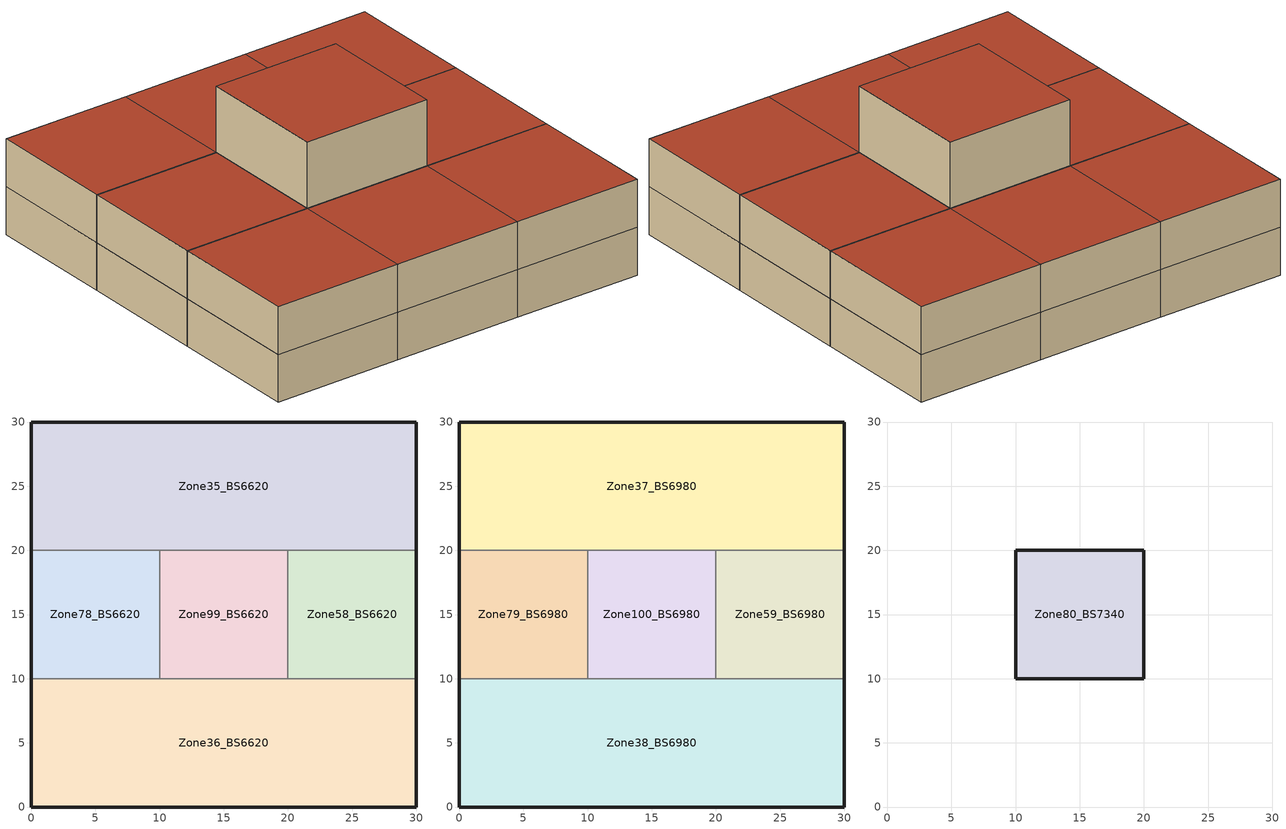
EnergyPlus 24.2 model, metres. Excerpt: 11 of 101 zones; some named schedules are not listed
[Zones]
Zone35_BS6620
 floor to Zone33_BS6260 (Generic Interior Floor): 20,30 20,20 10,20 10,30 z66.2; 10,30 10,20 0,20 0,30 z66.2; 30,30 30,20 20,20 20,30 z66.2
 wall outside (Generic Exterior Wall): 30,20 30,30 20,30 10,30 0,30 0,20 z66.2:69.8
 wall to Zone99_BS6620 (Generic Interior Wall): 10,20 20,20 z66.2:69.8
 wall to Zone58_BS6620 (Generic Interior Wall): 20,20 30,20 z66.2:69.8
 wall to Zone78_BS6620 (Generic Interior Wall): 0,20 10,20 z66.2:69.8
Zone36_BS6620
 floor to Zone34_BS6260 (Generic Interior Floor): 20,10 20,0 10,0 10,10 z66.2; 30,10 30,0 20,0 20,10 z66.2; 10,10 10,0 0,0 0,10 z66.2
 wall outside (Generic Exterior Wall): 0,10 0,0 10,0 20,0 30,0 30,10 z66.2:69.8
 wall to Zone99_BS6620 (Generic Interior Wall): 20,10 10,10 z66.2:69.8
 wall to Zone58_BS6620 (Generic Interior Wall): 30,10 20,10 z66.2:69.8
 wall to Zone78_BS6620 (Generic Interior Wall): 10,10 0,10 z66.2:69.8
Zone58_BS6620
 floor to Zone57_BS6260 (Generic Interior Floor): 30,20 30,10 20,10 20,20 z66.2
 wall outside (Generic Exterior Wall): 30,10 30,20 z66.2:69.8
 wall to Zone99_BS6620 (Generic Interior Wall): 20,20 20,10 z66.2:69.8
Zone78_BS6620
 floor to Zone77_BS6260 (Generic Interior Floor): 10,20 10,10 0,10 0,20 z66.2
 wall outside (Generic Exterior Wall): 0,20 0,10 z66.2:69.8
 wall to Zone99_BS6620 (Generic Interior Wall): 10,10 10,20 z66.2:69.8
Zone99_BS6620
 floor to Zone98_BS6260 (Generic Interior Floor): 20,20 20,10 10,10 10,20 z66.2
Zone100_BS6980
 floor to Zone99_BS6620 (Generic Interior Floor): 20,20 20,10 10,10 10,20 z69.8
 wall to Zone59_BS6980 (Generic Interior Wall): 20,10 20,20 z69.8:73.4
 wall to Zone38_BS6980 (Generic Interior Wall): 10,10 20,10 z69.8:73.4
 wall to Zone79_BS6980 (Generic Interior Wall): 10,20 10,10 z69.8:73.4
 wall to Zone37_BS6980 (Generic Interior Wall): 20,20 10,20 z69.8:73.4
Zone37_BS6980
 floor to Zone35_BS6620 (Generic Interior Floor): 20,30 20,20 10,20 10,30 z69.8; 10,30 10,20 0,20 0,30 z69.8; 30,30 30,20 20,20 20,30 z69.8
 wall outside (Generic Exterior Wall): 30,20 30,30 20,30 10,30 0,30 0,20 z69.8:73.4
 wall to Zone59_BS6980 (Generic Interior Wall): 20,20 30,20 z69.8:73.4
 wall to Zone79_BS6980 (Generic Interior Wall): 0,20 10,20 z69.8:73.4
 roof outside (Generic Roof): 10,30 10,20 20,20 20,30 z73.4; 0,30 0,20 10,20 10,30 z73.4; 20,30 20,20 30,20 30,30 z73.4
Zone38_BS6980
 floor to Zone36_BS6620 (Generic Interior Floor): 20,10 20,0 10,0 10,10 z69.8; 30,10 30,0 20,0 20,10 z69.8; 10,10 10,0 0,0 0,10 z69.8
 wall outside (Generic Exterior Wall): 0,10 0,0 10,0 20,0 30,0 30,10 z69.8:73.4
 wall to Zone59_BS6980 (Generic Interior Wall): 30,10 20,10 z69.8:73.4
 wall to Zone79_BS6980 (Generic Interior Wall): 10,10 0,10 z69.8:73.4
 roof outside (Generic Roof): 10,10 10,0 20,0 20,10 z73.4; 20,10 20,0 30,0 30,10 z73.4; 0,10 0,0 10,0 10,10 z73.4
Zone59_BS6980
 floor to Zone58_BS6620 (Generic Interior Floor): 30,20 30,10 20,10 20,20 z69.8
 wall outside (Generic Exterior Wall): 30,10 30,20 z69.8:73.4
 roof outside (Generic Roof): 20,20 20,10 30,10 30,20 z73.4
Zone79_BS6980
 floor to Zone78_BS6620 (Generic Interior Floor): 10,20 10,10 0,10 0,20 z69.8
 wall outside (Generic Exterior Wall): 0,20 0,10 z69.8:73.4
 roof outside (Generic Roof): 0,20 0,10 10,10 10,20 z73.4
Zone80_BS7340
 floor to Zone100_BS6980 (Generic Interior Floor): 20,20 20,10 10,10 10,20 z73.4
 wall outside (Generic Exterior Wall): 20,10 20,20 10,20 10,10 20,10 z73.4:78.4
 roof outside (Generic Roof): 10,20 10,10 20,10 20,20 z78.4
[SizingPeriod:DesignDay] Day of Month=21; Dry-Bulb Temp Range Modifier Type=DefaultMultipliers; Barometric Pressure {Pa}=100881; Rain {Yes/No}=No; Snow on ground {Yes/No}=No; Daylight Savings Time Indicator {Yes/No}=No
Name | Month | Day Type | Max Dry-Bulb Temp {C} | Daily Dry-Bulb Temp Range {C} | Humidity Condition Type | Wetbulb/Dewpoint at Max Dry-Bulb {C} | Wind Speed {m/s} | Wind Direction {Degrees; N=0, S=180} | Solar Model Indicator | Clearness (0.0 to 1.2) | ASHRAE Clear Sky Beam Optical Depth (taub) | ASHRAE Clear Sky Diffuse Optical Depth (taud) | Enthalpy at Maximum Dry-Bulb {J/kg}
Bologna-Marconi.AP Ann Htg 99.6% Condns DB | 1 | WinterDesignDay | -3.8 | 0 | Wetbulb | -3.8 | 2.1 | 210 | ASHRAEClearSky | 0
Bologna-Marconi.AP Ann Hum_n 99.6% Condns DP=>MCDB | 1 | WinterDesignDay | 1.2 | 0 | Dewpoint | -9.6 | 2.1 | 210 | ASHRAEClearSky | 0
Bologna-Marconi.AP Ann Htg Wind 99.6% Condns WS=>MCDB | 1 | WinterDesignDay | 8 | 0 | Wetbulb | 8 | 7.4 | 210 | ASHRAEClearSky | 0
Bologna-Marconi.AP Ann Clg .4% Condns DB=>MWB | 7 | SummerDesignDay | 35.1 | 13 | Wetbulb | 22.2 | 2.8 | 70 | ASHRAETau2017 |  | 0.452 | 2.209
Bologna-Marconi.AP Ann Clg .4% Condns WB=>MDB | 7 | SummerDesignDay | 31.9 | 11.6 | Wetbulb | 24.2 | 2.8 | 70 | ASHRAETau2017 |  | 0.452 | 2.209
Bologna-Marconi.AP Ann Clg .4% Condns DP=>MDB | 7 | SummerDesignDay | 28.2 | 11.5 | Dewpoint | 21.6 | 2.8 | 70 | ASHRAETau2017 |  | 0.452 | 2.209
Bologna-Marconi.AP Ann Clg .4% Condns Enth=>MDB | 7 | SummerDesignDay | 31.7 | 11.5 | Enthalpy |  | 2.8 | 70 | ASHRAETau2017 |  | 0.452 | 2.209 | 72100
Bologna-Marconi.AP January .4% Condns DB=>MCWB | 1 | SummerDesignDay | 14 | 6.6 | Wetbulb | 9.2 | 1.8 | 70 | ASHRAETau2017 |  | 0.335 | 2.47
Bologna-Marconi.AP February .4% Condns DB=>MCWB | 2 | SummerDesignDay | 16.9 | 8.5 | Wetbulb | 9.4 | 2 | 70 | ASHRAETau2017 |  | 0.358 | 2.374
Bologna-Marconi.AP March .4% Condns DB=>MCWB | 3 | SummerDesignDay | 23 | 10 | Wetbulb | 13.9 | 2.2 | 70 | ASHRAETau2017 |  | 0.389 | 2.259
Bologna-Marconi.AP April .4% Condns DB=>MCWB | 4 | SummerDesignDay | 26.3 | 10.2 | Wetbulb | 17.1 | 2.4 | 70 | ASHRAETau2017 |  | 0.431 | 2.153
Bologna-Marconi.AP May .4% Condns DB=>MCWB | 5 | SummerDesignDay | 30.9 | 10.3 | Wetbulb | 20.3 | 2.5 | 70 | ASHRAETau2017 |  | 0.438 | 2.187
Bologna-Marconi.AP June .4% Condns DB=>MCWB | 6 | SummerDesignDay | 35.1 | 11 | Wetbulb | 22 | 2.5 | 70 | ASHRAETau2017 |  | 0.452 | 2.188
Bologna-Marconi.AP July .4% Condns DB=>MCWB | 7 | SummerDesignDay | 36.9 | 11.5 | Wetbulb | 22 | 2.6 | 70 | ASHRAETau2017 |  | 0.452 | 2.209
Bologna-Marconi.AP August .4% Condns DB=>MCWB | 8 | SummerDesignDay | 37.4 | 11.5 | Wetbulb | 22.1 | 2.4 | 70 | ASHRAETau2017 |  | 0.439 | 2.247
Bologna-Marconi.AP September .4% Condns DB=>MCWB | 9 | SummerDesignDay | 32.2 | 10.4 | Wetbulb | 20.9 | 2.3 | 70 | ASHRAETau2017 |  | 0.426 | 2.271
Bologna-Marconi.AP October .4% Condns DB=>MCWB | 10 | SummerDesignDay | 27.2 | 8.2 | Wetbulb | 18.3 | 2 | 70 | ASHRAETau2017 |  | 0.402 | 2.309
Bologna-Marconi.AP November .4% Condns DB=>MCWB | 11 | SummerDesignDay | 20.1 | 6.4 | Wetbulb | 15.1 | 1.9 | 70 | ASHRAETau2017 |  | 0.37 | 2.397
Bologna-Marconi.AP December .4% Condns DB=>MCWB | 12 | SummerDesignDay | 15 | 6.3 | Wetbulb | 10.2 | 1.8 | 70 | ASHRAETau2017 |  | 0.333 | 2.495
Bologna-Marconi.AP January .4% Condns WB=>MCDB | 1 | SummerDesignDay | 12.6 | 6.6 | Wetbulb | 10.3 | 1.8 | 70 | ASHRAETau2017 |  | 0.335 | 2.47
Bologna-Marconi.AP February .4% Condns WB=>MCDB | 2 | SummerDesignDay | 15.1 | 8.5 | Wetbulb | 11.4 | 2 | 70 | ASHRAETau2017 |  | 0.358 | 2.374
Bologna-Marconi.AP March .4% Condns WB=>MCDB | 3 | SummerDesignDay | 20.7 | 10 | Wetbulb | 14.7 | 2.2 | 70 | ASHRAETau2017 |  | 0.389 | 2.259
Bologna-Marconi.AP April .4% Condns WB=>MCDB | 4 | SummerDesignDay | 24.8 | 10.2 | Wetbulb | 17.9 | 2.4 | 70 | ASHRAETau2017 |  | 0.431 | 2.153
Bologna-Marconi.AP May .4% Condns WB=>MCDB | 5 | SummerDesignDay | 28.3 | 10.3 | Wetbulb | 21.7 | 2.5 | 70 | ASHRAETau2017 |  | 0.438 | 2.187
Bologna-Marconi.AP June .4% Condns WB=>MCDB | 6 | SummerDesignDay | 31.9 | 11 | Wetbulb | 24.3 | 2.5 | 70 | ASHRAETau2017 |  | 0.452 | 2.188
Bologna-Marconi.AP July .4% Condns WB=>MCDB | 7 | SummerDesignDay | 33.2 | 11.5 | Wetbulb | 25.4 | 2.6 | 70 | ASHRAETau2017 |  | 0.452 | 2.209
Bologna-Marconi.AP August .4% Condns WB=>MCDB | 8 | SummerDesignDay | 33.1 | 11.5 | Wetbulb | 25.5 | 2.4 | 70 | ASHRAETau2017 |  | 0.439 | 2.247
Bologna-Marconi.AP September .4% Condns WB=>MCDB | 9 | SummerDesignDay | 28.8 | 10.4 | Wetbulb | 22.4 | 2.3 | 70 | ASHRAETau2017 |  | 0.426 | 2.271
Bologna-Marconi.AP October .4% Condns WB=>MCDB | 10 | SummerDesignDay | 23.6 | 8.2 | Wetbulb | 20.2 | 2 | 70 | ASHRAETau2017 |  | 0.402 | 2.309
Bologna-Marconi.AP November .4% Condns WB=>MCDB | 11 | SummerDesignDay | 18.3 | 6.4 | Wetbulb | 16.2 | 1.9 | 70 | ASHRAETau2017 |  | 0.37 | 2.397
Bologna-Marconi.AP December .4% Condns WB=>MCDB | 12 | SummerDesignDay | 13.8 | 6.3 | Wetbulb | 11.7 | 1.8 | 70 | ASHRAETau2017 |  | 0.333 | 2.495
[Building]
Building: clockwise north axis=20; terrain=City; solar distribution=FullExterior
[Site:WaterMainsTemperature]
calculation method=CorrelationFromWeatherFile
[Site:GroundTemperature:BuildingSurface]
6.3, 5.43, 6.97, 9.38, 15.67, 20.52, 23.8, 24.8, 23.1, 19.33, 14.29, 9.62
[Material] thermal absorptance=0.9
Name | roughness | thickness {m} | conductivity {W/m-K} | density {kg/m3} | specific heat {J/kg-K} | solar absorptance | visible absorptance
Generic Ceiling Air Gap | Smooth | 0.1 | 0.556 | 1.28 | 1000 | 0.7 | 0.7
Generic Brick | MediumRough | 0.1 | 0.9 | 1920 | 790 | 0.65 | 0.65
Generic Acoustic Tile | MediumSmooth | 0.02 | 0.06 | 368 | 590 | 0.2 | 0.2
Generic LW Concrete | MediumRough | 0.1 | 0.53 | 1280 | 840 | 0.8 | 0.8
Generic Roof Membrane | MediumRough | 0.01 | 0.16 | 1120 | 1460 | 0.65 | 0.65
Generic Gypsum Board | MediumSmooth | 0.0127 | 0.16 | 800 | 1090 | 0.5 | 0.5
Generic Wall Air Gap | Smooth | 0.1 | 0.667 | 1.28 | 1000 | 0.7 | 0.7
Generic 50mm Insulation | MediumRough | 0.05 | 0.03 | 43 | 1210 | 0.7 | 0.7
[Construction]
Generic Roof: Generic Roof Membrane, Generic 50mm Insulation, Generic LW Concrete, Generic Ceiling Air Gap, Generic Acoustic Tile
Generic Interior Floor: Generic Acoustic Tile, Generic Ceiling Air Gap, Generic LW Concrete
Generic Interior Wall: Generic Gypsum Board, Generic Wall Air Gap, Generic Gypsum Board
Generic Exterior Wall: Generic Brick, Generic LW Concrete, Generic 50mm Insulation, Generic Wall Air Gap, Generic Gypsum Board
[HVACTemplate:Zone:IdealLoadsAirSystem] heating supply air temp {C}=50; cooling supply air temp {C}=13; heating limit=LimitCapacity; max sensible heat capacity=Autosize; heating availability schedule=HtnSch_Season_Weekdays_7-18; dehumidification type=None; humidification type=None; demand controlled vent type=None; economizer type=NoEconomizer; heat recovery type=None; sensible heat recovery effectiveness=0; latent heat recovery effectiveness=0
Name | template thermostat | cooling limit | cooling availability schedule | outdoor air method | max cooling fow rate {m3/s} | max total cooling capacity | outdoor air object
Zone100_BS6980 | Setpoint_Zone100_BS6980..Zone100_BS6980 | NoLimit | AlwaysOff | None
Zone35_BS6620 | Setpoint_Zone35_BS6620..Zone35_BS6620 | LimitFlowRateAndCapacity | ClnSch_Season_Weekdays_7-18 | DetailedSpecification | Autosize | Autosize | Ventilation_Zone35_BS6620..Zone35_BS6620
Zone36_BS6620 | Setpoint_Zone36_BS6620..Zone36_BS6620 | LimitFlowRateAndCapacity | ClnSch_Season_Weekdays_7-18 | DetailedSpecification | Autosize | Autosize | Ventilation_Zone36_BS6620..Zone36_BS6620
Zone37_BS6980 | Setpoint_Zone37_BS6980..Zone37_BS6980 | LimitFlowRateAndCapacity | ClnSch_Season_Weekdays_7-18 | DetailedSpecification | Autosize | Autosize | Ventilation_Zone37_BS6980..Zone37_BS6980
Zone38_BS6980 | Setpoint_Zone38_BS6980..Zone38_BS6980 | LimitFlowRateAndCapacity | ClnSch_Season_Weekdays_7-18 | DetailedSpecification | Autosize | Autosize | Ventilation_Zone38_BS6980..Zone38_BS6980
Zone58_BS6620 | Setpoint_Zone58_BS6620..Zone58_BS6620 | LimitFlowRateAndCapacity | ClnSch_Season_Weekdays_7-18 | DetailedSpecification | Autosize | Autosize | Ventilation_Zone58_BS6620..Zone58_BS6620
Zone59_BS6980 | Setpoint_Zone59_BS6980..Zone59_BS6980 | LimitFlowRateAndCapacity | ClnSch_Season_Weekdays_7-18 | DetailedSpecification | Autosize | Autosize | Ventilation_Zone59_BS6980..Zone59_BS6980
Zone78_BS6620 | Setpoint_Zone78_BS6620..Zone78_BS6620 | LimitFlowRateAndCapacity | ClnSch_Season_Weekdays_7-18 | DetailedSpecification | Autosize | Autosize | Ventilation_Zone78_BS6620..Zone78_BS6620
Zone79_BS6980 | Setpoint_Zone79_BS6980..Zone79_BS6980 | LimitFlowRateAndCapacity | ClnSch_Season_Weekdays_7-18 | DetailedSpecification | Autosize | Autosize | Ventilation_Zone79_BS6980..Zone79_BS6980
Zone99_BS6620 | Setpoint_Zone99_BS6620..Zone99_BS6620 | NoLimit | AlwaysOff | None
[Zone] multiplier=1; include floor area=Yes
Name | ceiling height | volume | floor area
Zone100_BS6980; Zone58_BS6620; Zone59_BS6980; Zone78_BS6620; Zone79_BS6980; Zone99_BS6620 | 3.6 | 360 | 100
Zone35_BS6620; Zone36_BS6620; Zone37_BS6980; Zone38_BS6980 | 3.6 | 1080 | 300
Zone80_BS7340 | 5 | 500 | 100
[People] occupancy schedule=OccSch_Office; occupancy method=People/Area; radiant fraction=0.3; sensible heat fraction=autocalculate; activity schedule=Seated Adult Activity; carbon dioxide generation rate {m3/s-W}=3.82e-08
Name | zone | people per floor area {ppl/m2}
People_Zone35_BS6620..Zone35_BS6620 | Zone35_BS6620 | 0.1
People_Zone36_BS6620..Zone36_BS6620 | Zone36_BS6620 | 0.1
People_Zone37_BS6980..Zone37_BS6980 | Zone37_BS6980 | 0.1
People_Zone38_BS6980..Zone38_BS6980 | Zone38_BS6980 | 0.1
People_Zone58_BS6620..Zone58_BS6620 | Zone58_BS6620 | 0.35
People_Zone59_BS6980..Zone59_BS6980 | Zone59_BS6980 | 0.35
People_Zone78_BS6620..Zone78_BS6620 | Zone78_BS6620 | 0.08
People_Zone79_BS6980..Zone79_BS6980 | Zone79_BS6980 | 0.08
[Lights] lighting level method=Watts/Area; return air fraction=0; radiant fraction=0.32; visible fraction=0.25
Name | zone | schedule | lighting per floor area {W/m2}
Lighting_Zone100_BS6980..Zone100_BS6980 | Zone100_BS6980 | LghSch_Circulation | 6
Lighting_Zone35_BS6620..Zone35_BS6620 | Zone35_BS6620 | LghSch_Office | 10
Lighting_Zone36_BS6620..Zone36_BS6620 | Zone36_BS6620 | LghSch_Office | 10
Lighting_Zone37_BS6980..Zone37_BS6980 | Zone37_BS6980 | LghSch_Office | 10
Lighting_Zone38_BS6980..Zone38_BS6980 | Zone38_BS6980 | LghSch_Office | 10
Lighting_Zone58_BS6620..Zone58_BS6620 | Zone58_BS6620 | LghSch_Office | 10
Lighting_Zone59_BS6980..Zone59_BS6980 | Zone59_BS6980 | LghSch_Office | 10
Lighting_Zone78_BS6620..Zone78_BS6620 | Zone78_BS6620 | LghSch_Office | 10
Lighting_Zone79_BS6980..Zone79_BS6980 | Zone79_BS6980 | LghSch_Office | 10
Lighting_Zone80_BS7340..Zone80_BS7340 | Zone80_BS7340 | LghSch_Circulation | 3
Lighting_Zone99_BS6620..Zone99_BS6620 | Zone99_BS6620 | LghSch_Circulation | 6
[ElectricEquipment] equipment level method=Watts/Area; latent fraction=0; radiant fraction=0; lost fraction=0
Name | zone | schedule | equipment per floor area {W/m2}
Equipment_Zone100_BS6980..Zone100_BS6980 | Zone100_BS6980 | EqpSch_Circulation | 1
Equipment_Zone35_BS6620..Zone35_BS6620 | Zone35_BS6620 | EqpSch_Office | 10
Equipment_Zone36_BS6620..Zone36_BS6620 | Zone36_BS6620 | EqpSch_Office | 10
Equipment_Zone37_BS6980..Zone37_BS6980 | Zone37_BS6980 | EqpSch_Office | 10
Equipment_Zone38_BS6980..Zone38_BS6980 | Zone38_BS6980 | EqpSch_Office | 10
Equipment_Zone58_BS6620..Zone58_BS6620 | Zone58_BS6620 | EqpSch_Office | 4
Equipment_Zone59_BS6980..Zone59_BS6980 | Zone59_BS6980 | EqpSch_Office | 4
Equipment_Zone78_BS6620..Zone78_BS6620 | Zone78_BS6620 | EqpSch_Office | 10
Equipment_Zone79_BS6980..Zone79_BS6980 | Zone79_BS6980 | EqpSch_Office | 10
Equipment_Zone80_BS7340..Zone80_BS7340 | Zone80_BS7340 | AlwaysOn | 5
Equipment_Zone99_BS6620..Zone99_BS6620 | Zone99_BS6620 | EqpSch_Circulation | 1
[ZoneInfiltration:DesignFlowRate] schedule=AlwaysOn; flow rate method=Flow/ExteriorArea; flow per exterior area {m3/s-m2}=0.0003; constant term coefficient=1; temperature term coefficient=0; velocity term coefficient=0
Name | zone
Infiltration_Zone100_BS6980..Zone100_BS6980 | Zone100_BS6980
Infiltration_Zone35_BS6620..Zone35_BS6620 | Zone35_BS6620
Infiltration_Zone36_BS6620..Zone36_BS6620 | Zone36_BS6620
Infiltration_Zone37_BS6980..Zone37_BS6980 | Zone37_BS6980
Infiltration_Zone38_BS6980..Zone38_BS6980 | Zone38_BS6980
Infiltration_Zone58_BS6620..Zone58_BS6620 | Zone58_BS6620
Infiltration_Zone59_BS6980..Zone59_BS6980 | Zone59_BS6980
Infiltration_Zone78_BS6620..Zone78_BS6620 | Zone78_BS6620
Infiltration_Zone79_BS6980..Zone79_BS6980 | Zone79_BS6980
Infiltration_Zone80_BS7340..Zone80_BS7340 | Zone80_BS7340
Infiltration_Zone99_BS6620..Zone99_BS6620 | Zone99_BS6620
[DesignSpecification:OutdoorAir] flow rate method=Maximum; flow per person {m3/s-person}=0.04; flow per floor area {m3/s-m2}=0; flow per zone {m3/s}=0; air changes per hour {1/hr}=0; outdoor air schedule=VntSch_Weekdays_7-18
Ventilation_Zone35_BS6620..Zone35_BS6620; Ventilation_Zone36_BS6620..Zone36_BS6620; Ventilation_Zone37_BS6980..Zone37_BS6980; Ventilation_Zone38_BS6980..Zone38_BS6980; Ventilation_Zone58_BS6620..Zone58_BS6620; Ventilation_Zone59_BS6980..Zone59_BS6980; Ventilation_Zone78_BS6620..Zone78_BS6620; Ventilation_Zone79_BS6980..Zone79_BS6980
[HVACTemplate:Thermostat]
Name | heating setpoint schedule | cooling setpoint schedule
Setpoint_Zone0_BS0..Zone0_BS0; Setpoint_Zone10_BS1940..Zone10_BS1940; Setpoint_Zone11_BS2300..Zone11_BS2300; Setpoint_Zone12_BS2300..Zone12_BS2300; Setpoint_Zone13_BS2660..Zone13_BS2660; Setpoint_Zone14_BS2660..Zone14_BS2660; Setpoint_Zone15_BS3020..Zone15_BS3020; Setpoint_Zone16_BS3020..Zone16_BS3020; Setpoint_Zone17_BS3380..Zone17_BS3380; Setpoint_Zone18_BS3380..Zone18_BS3380; Setpoint_Zone19_BS3740..Zone19_BS3740; Setpoint_Zone1_BS500..Zone1_BS500; Setpoint_Zone20_BS3740..Zone20_BS3740; Setpoint_Zone21_BS4100..Zone21_BS4100; Setpoint_Zone22_BS4100..Zone22_BS4100; Setpoint_Zone23_BS4460..Zone23_BS4460; Setpoint_Zone24_BS4460..Zone24_BS4460; Setpoint_Zone25_BS4820..Zone25_BS4820; Setpoint_Zone26_BS4820..Zone26_BS4820; Setpoint_Zone27_BS5180..Zone27_BS5180; Setpoint_Zone28_BS5180..Zone28_BS5180; Setpoint_Zone29_BS5540..Zone29_BS5540; Setpoint_Zone2_BS500..Zone2_BS500; Setpoint_Zone30_BS5540..Zone30_BS5540; Setpoint_Zone31_BS5900..Zone31_BS5900; Setpoint_Zone32_BS5900..Zone32_BS5900; Setpoint_Zone33_BS6260..Zone33_BS6260; Setpoint_Zone34_BS6260..Zone34_BS6260; Setpoint_Zone35_BS6620..Zone35_BS6620; Setpoint_Zone36_BS6620..Zone36_BS6620; Setpoint_Zone37_BS6980..Zone37_BS6980; Setpoint_Zone38_BS6980..Zone38_BS6980; Setpoint_Zone39_BS0..Zone39_BS0; Setpoint_Zone3_BS860..Zone3_BS860; Setpoint_Zone40_BS0..Zone40_BS0; Setpoint_Zone41_BS500..Zone41_BS500; Setpoint_Zone42_BS860..Zone42_BS860; Setpoint_Zone43_BS1220..Zone43_BS1220; Setpoint_Zone44_BS1580..Zone44_BS1580; Setpoint_Zone45_BS1940..Zone45_BS1940; Setpoint_Zone46_BS2300..Zone46_BS2300; Setpoint_Zone47_BS2660..Zone47_BS2660; Setpoint_Zone48_BS3020..Zone48_BS3020; Setpoint_Zone49_BS3380..Zone49_BS3380; Setpoint_Zone4_BS860..Zone4_BS860; Setpoint_Zone50_BS3740..Zone50_BS3740; Setpoint_Zone51_BS4100..Zone51_BS4100; Setpoint_Zone52_BS4460..Zone52_BS4460; Setpoint_Zone53_BS4820..Zone53_BS4820; Setpoint_Zone54_BS5180..Zone54_BS5180; Setpoint_Zone55_BS5540..Zone55_BS5540; Setpoint_Zone56_BS5900..Zone56_BS5900; Setpoint_Zone57_BS6260..Zone57_BS6260; Setpoint_Zone58_BS6620..Zone58_BS6620; Setpoint_Zone59_BS6980..Zone59_BS6980; Setpoint_Zone5_BS1220..Zone5_BS1220; Setpoint_Zone60_BS0..Zone60_BS0; Setpoint_Zone61_BS500..Zone61_BS500; Setpoint_Zone62_BS860..Zone62_BS860; Setpoint_Zone63_BS1220..Zone63_BS1220; Setpoint_Zone64_BS1580..Zone64_BS1580; Setpoint_Zone65_BS1940..Zone65_BS1940; Setpoint_Zone66_BS2300..Zone66_BS2300; Setpoint_Zone67_BS2660..Zone67_BS2660; Setpoint_Zone68_BS3020..Zone68_BS3020; Setpoint_Zone69_BS3380..Zone69_BS3380; Setpoint_Zone6_BS1220..Zone6_BS1220; Setpoint_Zone70_BS3740..Zone70_BS3740; Setpoint_Zone71_BS4100..Zone71_BS4100; Setpoint_Zone72_BS4460..Zone72_BS4460; Setpoint_Zone73_BS4820..Zone73_BS4820; Setpoint_Zone74_BS5180..Zone74_BS5180; Setpoint_Zone75_BS5540..Zone75_BS5540; Setpoint_Zone76_BS5900..Zone76_BS5900; Setpoint_Zone77_BS6260..Zone77_BS6260; Setpoint_Zone78_BS6620..Zone78_BS6620; Setpoint_Zone79_BS6980..Zone79_BS6980; Setpoint_Zone7_BS1580..Zone7_BS1580; Setpoint_Zone8_BS1580..Zone8_BS1580; Setpoint_Zone9_BS1940..Zone9_BS1940 | Heating setpoint 20 | Cooling setpoint 26
Setpoint_Zone100_BS6980..Zone100_BS6980; Setpoint_Zone82_BS500..Zone82_BS500; Setpoint_Zone83_BS860..Zone83_BS860; Setpoint_Zone84_BS1220..Zone84_BS1220; Setpoint_Zone85_BS1580..Zone85_BS1580; Setpoint_Zone86_BS1940..Zone86_BS1940; Setpoint_Zone87_BS2300..Zone87_BS2300; Setpoint_Zone88_BS2660..Zone88_BS2660; Setpoint_Zone89_BS3020..Zone89_BS3020; Setpoint_Zone90_BS3380..Zone90_BS3380; Setpoint_Zone91_BS3740..Zone91_BS3740; Setpoint_Zone92_BS4100..Zone92_BS4100; Setpoint_Zone93_BS4460..Zone93_BS4460; Setpoint_Zone94_BS4820..Zone94_BS4820; Setpoint_Zone95_BS5180..Zone95_BS5180; Setpoint_Zone96_BS5540..Zone96_BS5540; Setpoint_Zone97_BS5900..Zone97_BS5900; Setpoint_Zone98_BS6260..Zone98_BS6260; Setpoint_Zone99_BS6620..Zone99_BS6620 | Heating setpoint 18 | Cooling setpoint 26
Setpoint_Zone81_BS0..Zone81_BS0 | Heating setpoint 18 | Cooling setpoint 27
[Schedule:Year]
LghSch_Circulation, LghSch_Circulation_Week 1, 1, 1, 12, 31
EqpSch_Circulation, EqpSch_Circulation_Week 1, 1, 1, 12, 31
HtnSch_Season_Weekdays_7-18, HtnSch_Season_Weekdays_7-18_Week 3, 1, 1, 4, 15, HtnSch_Season_Weekdays_7-18_Week 2, 4, 16, 10, 14, HtnSch_Season_Weekdays_7-18_Week 1, 10, 15, 12, 31
VntSch_Weekdays_7-18, VntSch_Weekdays_7-18_Week 1, 1, 1, 12, 31
OccSch_Office, OccSch_Office_Week 1, 1, 1, 12, 31
ClnSch_Season_Weekdays_7-18, ClnSch_Season_Weekdays_7-18_Week 2, 1, 1, 5, 31, ClnSch_Season_Weekdays_7-18_Week 1, 6, 1, 9, 15, ClnSch_Season_Weekdays_7-18_Week 2, 9, 16, 12, 31
LghSch_Office, LghSch_Office_Week 1, 1, 1, 12, 31
EqpSch_Office, EqpSch_Office_Week 1, 1, 1, 12, 31
[Schedule:Week:Daily]
LghSch_Circulation_Week 1: LghSch_Circulation_Sunday0, LghSch_Circulation_Weekdays0, LghSch_Circulation_Weekdays0, LghSch_Circulation_Weekdays0, LghSch_Circulation_Weekdays0, LghSch_Circulation_Weekdays0, LghSch_Circulation_Saturday0, LghSch_Circulation_Off, LghSch_Circulation_Off, LghSch_Circulation_Off, LghSch_Circulation_Off, LghSch_Circulation_Off
EqpSch_Circulation_Week 1: EqpSch_Circulation_Sunday0, EqpSch_Circulation_Weekdays0, EqpSch_Circulation_Weekdays0, EqpSch_Circulation_Weekdays0, EqpSch_Circulation_Weekdays0, EqpSch_Circulation_Weekdays0, EqpSch_Circulation_Saturday0, EqpSch_Circulation_Off, EqpSch_Circulation_Off, EqpSch_Circulation_Off, EqpSch_Circulation_Off, EqpSch_Circulation_Off
HtnSch_Season_Weekdays_7-18_Week 1: HtnSch_Season_Weekdays_7-18_Sunday1, HtnSch_Season_Weekdays_7-18_Weekdays1, HtnSch_Season_Weekdays_7-18_Weekdays1, HtnSch_Season_Weekdays_7-18_Weekdays1, HtnSch_Season_Weekdays_7-18_Weekdays1, HtnSch_Season_Weekdays_7-18_Weekdays1, HtnSch_Season_Weekdays_7-18_Saturday1, HtnSch_Season_Weekdays_7-18_Off, HtnSch_Season_Weekdays_7-18_Off, HtnSch_Season_Weekdays_7-18_Off, HtnSch_Season_Weekdays_7-18_Off, HtnSch_Season_Weekdays_7-18_Off
HtnSch_Season_Weekdays_7-18_Week 2: HtnSch_Season_Weekdays_7-18_Off, HtnSch_Season_Weekdays_7-18_Off, HtnSch_Season_Weekdays_7-18_Off, HtnSch_Season_Weekdays_7-18_Off, HtnSch_Season_Weekdays_7-18_Off, HtnSch_Season_Weekdays_7-18_Off, HtnSch_Season_Weekdays_7-18_Off, HtnSch_Season_Weekdays_7-18_Off, HtnSch_Season_Weekdays_7-18_Off, HtnSch_Season_Weekdays_7-18_Off, HtnSch_Season_Weekdays_7-18_Off, HtnSch_Season_Weekdays_7-18_Off
HtnSch_Season_Weekdays_7-18_Week 3: HtnSch_Season_Weekdays_7-18_Sunday0, HtnSch_Season_Weekdays_7-18_Weekdays0, HtnSch_Season_Weekdays_7-18_Weekdays0, HtnSch_Season_Weekdays_7-18_Weekdays0, HtnSch_Season_Weekdays_7-18_Weekdays0, HtnSch_Season_Weekdays_7-18_Weekdays0, HtnSch_Season_Weekdays_7-18_Saturday0, HtnSch_Season_Weekdays_7-18_Off, HtnSch_Season_Weekdays_7-18_Off, HtnSch_Season_Weekdays_7-18_Off, HtnSch_Season_Weekdays_7-18_Off, HtnSch_Season_Weekdays_7-18_Off
VntSch_Weekdays_7-18_Week 1: VntSch_Weekdays_7-18_Sunday0, VntSch_Weekdays_7-18_Weekdays0, VntSch_Weekdays_7-18_Weekdays0, VntSch_Weekdays_7-18_Weekdays0, VntSch_Weekdays_7-18_Weekdays0, VntSch_Weekdays_7-18_Weekdays0, VntSch_Weekdays_7-18_Saturday0, VntSch_Weekdays_7-18_Off, VntSch_Weekdays_7-18_Off, VntSch_Weekdays_7-18_Off, VntSch_Weekdays_7-18_Off, VntSch_Weekdays_7-18_Off
OccSch_Office_Week 1: OccSch_Office_Sunday0, OccSch_Office_Weekdays0, OccSch_Office_Weekdays0, OccSch_Office_Weekdays0, OccSch_Office_Weekdays0, OccSch_Office_Weekdays0, OccSch_Office_Saturday0, OccSch_Office_Off, OccSch_Office_Off, OccSch_Office_Off, OccSch_Office_Off, OccSch_Office_Off
ClnSch_Season_Weekdays_7-18_Week 1: ClnSch_Season_Weekdays_7-18_Sunday0, ClnSch_Season_Weekdays_7-18_Weekdays0, ClnSch_Season_Weekdays_7-18_Weekdays0, ClnSch_Season_Weekdays_7-18_Weekdays0, ClnSch_Season_Weekdays_7-18_Weekdays0, ClnSch_Season_Weekdays_7-18_Weekdays0, ClnSch_Season_Weekdays_7-18_Saturday0, ClnSch_Season_Weekdays_7-18_Off, ClnSch_Season_Weekdays_7-18_Off, ClnSch_Season_Weekdays_7-18_Off, ClnSch_Season_Weekdays_7-18_Off, ClnSch_Season_Weekdays_7-18_Off
ClnSch_Season_Weekdays_7-18_Week 2: ClnSch_Season_Weekdays_7-18_Off, ClnSch_Season_Weekdays_7-18_Off, ClnSch_Season_Weekdays_7-18_Off, ClnSch_Season_Weekdays_7-18_Off, ClnSch_Season_Weekdays_7-18_Off, ClnSch_Season_Weekdays_7-18_Off, ClnSch_Season_Weekdays_7-18_Off, ClnSch_Season_Weekdays_7-18_Off, ClnSch_Season_Weekdays_7-18_Off, ClnSch_Season_Weekdays_7-18_Off, ClnSch_Season_Weekdays_7-18_Off, ClnSch_Season_Weekdays_7-18_Off
LghSch_Office_Week 1: LghSch_Office_Sunday0, LghSch_Office_Weekdays0, LghSch_Office_Weekdays0, LghSch_Office_Weekdays0, LghSch_Office_Weekdays0, LghSch_Office_Weekdays0, LghSch_Office_Saturday0, LghSch_Office_Off, LghSch_Office_Off, LghSch_Office_Off, LghSch_Office_Off, LghSch_Office_Off
EqpSch_Office_Week 1: EqpSch_Office_Sunday0, EqpSch_Office_Weekdays0, EqpSch_Office_Weekdays0, EqpSch_Office_Weekdays0, EqpSch_Office_Weekdays0, EqpSch_Office_Weekdays0, EqpSch_Office_Saturday0, EqpSch_Office_Off, EqpSch_Office_Off, EqpSch_Office_Off, EqpSch_Office_Off, EqpSch_Office_Off
[Schedule:Day:Interval]
LghSch_Circulation_Off, No, 24:00, 0
LghSch_Circulation_Weekdays0, No, 07:00, 0, 19:00, 0.1, 24:00, 0
LghSch_Circulation_Saturday0, No, 08:00, 0, 13:00, 0.05, 24:00, 0
LghSch_Circulation_Sunday0, No, 24:00, 0
EqpSch_Circulation_Off, No, 24:00, 0
EqpSch_Circulation_Weekdays0, No, 07:00, 0, 19:00, 0.1, 24:00, 0
EqpSch_Circulation_Saturday0, No, 08:00, 0, 13:00, 0.05, 24:00, 0
EqpSch_Circulation_Sunday0, No, 24:00, 0
HtnSch_Season_Weekdays_7-18_Off, No, 24:00, 0
HtnSch_Season_Weekdays_7-18_Weekdays0, No, 07:00, 0, 18:00, 1, 24:00, 0
HtnSch_Season_Weekdays_7-18_Saturday0, No, 24:00, 0
HtnSch_Season_Weekdays_7-18_Sunday0, No, 24:00, 0
HtnSch_Season_Weekdays_7-18_Weekdays1, No, 07:00, 0, 18:00, 1, 24:00, 0
HtnSch_Season_Weekdays_7-18_Saturday1, No, 24:00, 0
HtnSch_Season_Weekdays_7-18_Sunday1, No, 24:00, 0
VntSch_Weekdays_7-18_Off, No, 24:00, 0
VntSch_Weekdays_7-18_Weekdays0, No, 07:00, 0, 18:00, 1, 24:00, 0
VntSch_Weekdays_7-18_Saturday0, No, 24:00, 0
VntSch_Weekdays_7-18_Sunday0, No, 24:00, 0
OccSch_Office_Off, No, 24:00, 0
OccSch_Office_Weekdays0, No, 07:00, 0, 08:00, 0.3, 12:00, 0.9, 14:00, 0.5, 18:00, 0.9, 20:00, 0.2, 24:00, 0
OccSch_Office_Saturday0, No, 08:00, 0, 13:00, 0.2, 24:00, 0
OccSch_Office_Sunday0, No, 24:00, 0
ClnSch_Season_Weekdays_7-18_Off, No, 24:00, 0
ClnSch_Season_Weekdays_7-18_Weekdays0, No, 07:00, 0, 18:00, 1, 24:00, 0
ClnSch_Season_Weekdays_7-18_Saturday0, No, 24:00, 0
ClnSch_Season_Weekdays_7-18_Sunday0, No, 24:00, 0
LghSch_Office_Off, No, 24:00, 0
LghSch_Office_Weekdays0, No, 07:00, 0, 08:00, 0.3, 12:00, 0.9, 14:00, 0.5, 18:00, 0.9, 20:00, 0.2, 24:00, 0
LghSch_Office_Saturday0, No, 08:00, 0, 13:00, 0.2, 24:00, 0
LghSch_Office_Sunday0, No, 24:00, 0
EqpSch_Office_Off, No, 24:00, 0
EqpSch_Office_Weekdays0, No, 07:00, 0, 08:00, 0.3, 12:00, 0.9, 14:00, 0.5, 18:00, 0.9, 20:00, 0.2, 24:00, 0
EqpSch_Office_Saturday0, No, 08:00, 0, 13:00, 0.2, 24:00, 0
EqpSch_Office_Sunday0, No, 24:00, 0
[Schedule:Constant]
Name | schedule | value
 | AlwaysOff | 0
 | Heating setpoint 20 | 20
 | Heating setpoint 18 | 18
 | AlwaysOn | 1
 | Cooling setpoint 26 | 26
 | Cooling setpoint 27 | 27
 | Seated Adult Activity | 120
